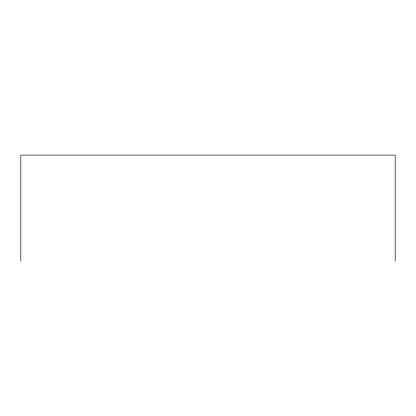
<?xml version="1.0" encoding="UTF-8"?>
<svg xmlns="http://www.w3.org/2000/svg" width="416" height="416" viewBox="0 0 416 416"><rect width="100%" height="100%" fill="white"/><g stroke="black" fill="none" stroke-linecap="round" stroke-linejoin="round"><path stroke-width="0.62" d="M395.2 260.894L395.2 155.106L20.8 155.106L20.8 260.894"/></g></svg>
